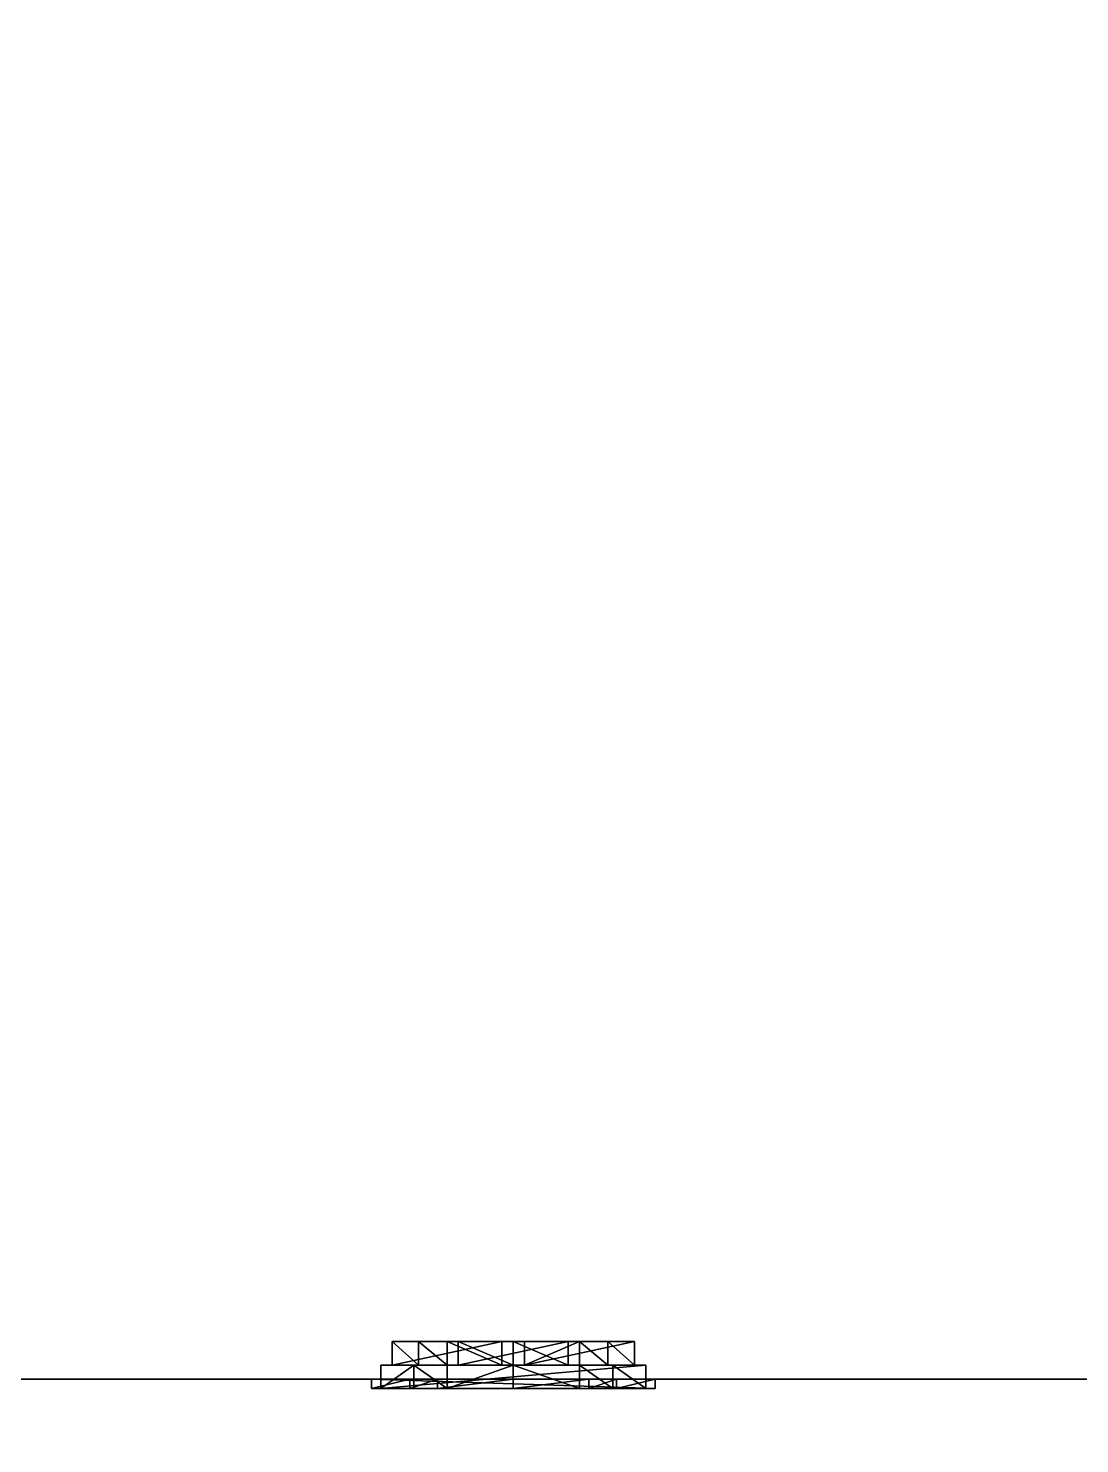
# Model space of a CAD drawing. Header units: metres. Extents: x -124 to 108, y 0 to 201.
# Drawn here: x 62.852 to 65.317, y 47.021 to 50.339 of the extents above; entities that cross this region are included whole.
import ezdxf

# ---------------------------------------------------------------- set-up
doc = ezdxf.new("R2010")
doc.units = ezdxf.units.M
doc.layers.get('0').update_dxf_attribs({"true_color": 0xff5454})

# ---------------------------------------------------------------- blocks, each defined once
blk = doc.blocks.new('window_i')
for p, q in [((0.3326, 1.5005, 0.0217), (0.1553, 1.3478, 0.0217)), ((0.3326, 1.5005), (0.1553, 1.3478)), ((0.5099, 1.3478, 0.0217), (0.3326, 1.5005, 0.0217)), ((0.5099, 1.3478), (0.3326, 1.5005)), ((0.3326, 1.5005), (0.3326, 1.5005, 0.0217)), ((0.1773, 1.3377, 0.0217), (0.3326, 1.4714, 0.0217)), ((0.1773, 1.3377, -0.0332), (0.3326, 1.4714, -0.0332)), ((0.3326, 1.4714, 0.0217), (0.4879, 1.3377, 0.0217)), ((0.3326, 1.4714, 0.0217), (0.3326, 1.4714, -0.0332)), ((0.3326, 1.4714, -0.0332), (0.4879, 1.3377, -0.0332)), ((0.3326, 1.4364, -0.0881), (0.2038, 1.3256, -0.0881)), ((0.3326, 1.4364, -0.0332), (0.2038, 1.3256, -0.0332)), ((0.4614, 1.3256, -0.0332), (0.3326, 1.4364, -0.0332)), ((0.3326, 1.4364, -0.0332), (0.3326, 1.4364, -0.0881)), ((0.4614, 1.3256, -0.0881), (0.3326, 1.4364, -0.0881)), ((0.1553, 1.3478, 0.0217), (0.1553, 1.1242, 0.0217)), ((0.1553, 1.3478), (0.1553, 1.1242)), ((0.1553, 1.3478), (0.1553, 1.3478, 0.0217)), ((0.1773, 1.3377, 0.0217), (0.1773, 1.1022, 0.0217)), ((0.1773, 1.3377, 0.0217), (0.1773, 1.3377, -0.0332)), ((0.1773, 1.3377, -0.0332), (0.1773, 1.1022, -0.0332)), ((0.4879, 1.1022, 0.0217), (0.4879, 1.3377, 0.0217)), ((0.4879, 1.3377, 0.0217), (0.4879, 1.3377, -0.0332)), ((0.4879, 1.1022, -0.0332), (0.4879, 1.3377, -0.0332)), ((0.5099, 1.1242, 0.0217), (0.5099, 1.3478, 0.0217)), ((0.5099, 1.1242), (0.5099, 1.3478)), ((0.5099, 1.3478), (0.5099, 1.3478, 0.0217)), ((0.2038, 1.3256, -0.0881), (0.2038, 1.1287, -0.0881)), ((0.2038, 1.3256, -0.0332), (0.2038, 1.1287, -0.0332)), ((0.2038, 1.3256, -0.0332), (0.2038, 1.3256, -0.0881)), ((0.4614, 1.3256, -0.0332), (0.4614, 1.3256, -0.0881)), ((0.4614, 1.1287, -0.0332), (0.4614, 1.3256, -0.0332)), ((0.4614, 1.1287, -0.0881), (0.4614, 1.3256, -0.0881)), ((0.2038, 1.1287, -0.0332), (0.4614, 1.1287, -0.0332)), ((0.2038, 1.1287, -0.0881), (0.4614, 1.1287, -0.0881)), ((0.2038, 1.1287, -0.0332), (0.2038, 1.1287, -0.0881)), ((0.4614, 1.1287, -0.0332), (0.4614, 1.1287, -0.0881)), ((0.0905, 1.1242), (0, 1.0337)), ((0.0905, 1.1242, 0.0217), (0, 1.0337, 0.0217)), ((0.0997, 1.1022, 0.0217), (0.022, 1.0246, 0.0217)), ((0.0997, 1.1022, -0.0332), (0.022, 1.0246, -0.0332)), ((0.0905, 1.1242), (0.0905, 1.1242, 0.0217)), ((0.1553, 1.1242), (0.0905, 1.1242)), ((0.1553, 1.1242, 0.0217), (0.0905, 1.1242, 0.0217)), ((0.1773, 1.1022, 0.0217), (0.0997, 1.1022, 0.0217)), ((0.1773, 1.1022, -0.0332), (0.0997, 1.1022, -0.0332)), ((0.0997, 1.1022, 0.0217), (0.0997, 1.1022, -0.0332)), ((0.1553, 1.1242), (0.1553, 1.1242, 0.0217)), ((0.1773, 1.1022, 0.0217), (0.1773, 1.1022, -0.0332)), ((0.5656, 1.1022, 0.0217), (0.4879, 1.1022, 0.0217)), ((0.4879, 1.1022, 0.0217), (0.4879, 1.1022, -0.0332)), ((0.5656, 1.1022, -0.0332), (0.4879, 1.1022, -0.0332)), ((0.5747, 1.1242, 0.0217), (0.5099, 1.1242, 0.0217)), ((0.5099, 1.1242), (0.5099, 1.1242, 0.0217)), ((0.5747, 1.1242), (0.5099, 1.1242)), ((0.5656, 1.1022, 0.0217), (0.6432, 1.0246, 0.0217)), ((0.5656, 1.1022, 0.0217), (0.5656, 1.1022, -0.0332)), ((0.5656, 1.1022, -0.0332), (0.6432, 1.0246, -0.0332)), ((0.6652, 1.0337, 0.0217), (0.5747, 1.1242, 0.0217)), ((0.5747, 1.1242), (0.5747, 1.1242, 0.0217)), ((0.6652, 1.0337), (0.5747, 1.1242)), ((0.1106, 1.0757, -0.0881), (0.0485, 1.0136, -0.0881)), ((0.1106, 1.0757, -0.0332), (0.0485, 1.0136, -0.0332)), ((0.1773, 1.0757, -0.0332), (0.1106, 1.0757, -0.0332)), ((0.1106, 1.0757, -0.0332), (0.1106, 1.0757, -0.0881)), ((0.1773, 1.0757, -0.0881), (0.1106, 1.0757, -0.0881)), ((0.1773, 1.0757, -0.0332), (0.1773, 1.0757, -0.0881)), ((0.3061, 1.0757, -0.0881), (0.1773, 1.0757, -0.0881)), ((0.3061, 1.0757, -0.0332), (0.1773, 1.0757, -0.0332)), ((0.3061, 0.1236, -0.0881), (0.3061, 1.0757, -0.0881)), ((0.3061, 1.0757, -0.0332), (0.3061, 1.0757, -0.0881)), ((0.3061, 0.1236, -0.0332), (0.3061, 1.0757, -0.0332)), ((0.3591, 1.0757, -0.0881), (0.3591, 0.1236, -0.0881)), ((0.3591, 1.0757, -0.0332), (0.3591, 1.0757, -0.0881)), ((0.4879, 1.0757, -0.0881), (0.3591, 1.0757, -0.0881)), ((0.4879, 1.0757, -0.0332), (0.3591, 1.0757, -0.0332)), ((0.5546, 1.0757, -0.0881), (0.4879, 1.0757, -0.0881)), ((0.4879, 1.0757, -0.0332), (0.4879, 1.0757, -0.0881)), ((0.5546, 1.0757, -0.0332), (0.4879, 1.0757, -0.0332)), ((0.6167, 1.0136, -0.0332), (0.5546, 1.0757, -0.0332)), ((0.5546, 1.0757, -0.0332), (0.5546, 1.0757, -0.0881)), ((0.6167, 1.0136, -0.0881), (0.5546, 1.0757, -0.0881)), ((0, 1.0337), (0, 1.0337, 0.0217)), ((0, 1.0337, 0.0217), (0, 0, 0.0217)), ((0, 1.0337), (0, 0)), ((0.6652, 0, 0.0217), (0.6652, 1.0337, 0.0217)), ((0.6652, 0), (0.6652, 1.0337)), ((0.6652, 1.0337), (0.6652, 1.0337, 0.0217)), ((0.022, 1.0246, 0.0217), (0.022, 0.0971, 0.0217)), ((0.022, 1.0246, 0.0217), (0.022, 1.0246, -0.0332)), ((0.022, 1.0246, -0.0332), (0.022, 0.0971, -0.0332)), ((0.0485, 1.0136, -0.0881), (0.0485, 0.1236, -0.0881)), ((0.0485, 1.0136, -0.0332), (0.0485, 1.0136, -0.0881)), ((0.0485, 1.0136, -0.0332), (0.0485, 0.1236, -0.0332)), ((0.6167, 1.0136, -0.0332), (0.6167, 1.0136, -0.0881)), ((0.6167, 0.1236, -0.0332), (0.6167, 1.0136, -0.0332)), ((0.6167, 0.1236, -0.0881), (0.6167, 1.0136, -0.0881)), ((0.6432, 0.0971, 0.0217), (0.6432, 1.0246, 0.0217)), ((0.6432, 1.0246, 0.0217), (0.6432, 1.0246, -0.0332)), ((0.6432, 0.0971, -0.0332), (0.6432, 1.0246, -0.0332)), ((0.0485, 0.1236, -0.0881), (0.3061, 0.1236, -0.0881)), ((0.0485, 0.1236, -0.0332), (0.3061, 0.1236, -0.0332)), ((0.0485, 0.1236, -0.0332), (0.0485, 0.1236, -0.0881)), ((0.3061, 0.1236, -0.0332), (0.3061, 0.1236, -0.0881)), ((0.3591, 0.1236, -0.0332), (0.3591, 0.1236, -0.0881)), ((0.3591, 0.1236, -0.0881), (0.6167, 0.1236, -0.0881)), ((0.3591, 0.1236, -0.0332), (0.6167, 0.1236, -0.0332)), ((0.6167, 0.1236, -0.0332), (0.6167, 0.1236, -0.0881)), ((0.022, 0.0971, 0.0217), (0.6432, 0.0971, 0.0217)), ((0.022, 0.0971, 0.0217), (0.022, 0.0971, -0.0332)), ((0.022, 0.0971, -0.0332), (0.6432, 0.0971, -0.0332)), ((0.6432, 0.0971, 0.0217), (0.6432, 0.0971, -0.0332)), ((0, 0, 0.0217), (0.6652, 0, 0.0217)), ((0, 0), (0, 0, 0.0217)), ((0, 0), (0.6652, 0)), ((0.6652, 0), (0.6652, 0, 0.0217))]:
    blk.add_line(p, q)
at = {"color": 29, "true_color": 0x423123}
blk.add_line((0.3591, 1.0757, -0.0332), (0.3591, 0.1236, -0.0332), dxfattribs=at)
at = {"color": 45, "true_color": 0xaa8f5f}
mesh = blk.add_polyface(dxfattribs=at)
corners = [(0, 0, 0.0217), (0.022, 0.0971, 0.0217), (0, 1.0337, 0.0217), (0.6652, 0, 0.0217), (0.6432, 0.0971, 0.0217), (0.6432, 1.0246, 0.0217), (0.4879, 1.1022, 0.0217), (0.5099, 1.1242, 0.0217), (0.4879, 1.3377, 0.0217), (0.5656, 1.1022, 0.0217), (0.5747, 1.1242, 0.0217), (0.6652, 1.0337, 0.0217), (0.022, 1.0246, 0.0217), (0.0905, 1.1242, 0.0217), (0.0997, 1.1022, 0.0217), (0.1553, 1.1242, 0.0217), (0.1773, 1.1022, 0.0217), (0.1553, 1.3478, 0.0217), (0.1773, 1.3377, 0.0217), (0.3326, 1.5005, 0.0217), (0.3326, 1.4714, 0.0217), (0.5099, 1.3478, 0.0217)]
mesh.append_faces([[corners[k] for k in face] for face in [(0, 1, 2), (1, 3, 4), (4, 3, 5), (6, 7, 8), (7, 9, 10), (10, 5, 11), (11, 5, 3), (2, 12, 13), (12, 2, 1), (13, 14, 15), (15, 16, 17), (17, 18, 19), (19, 8, 21), (21, 8, 7)]], dxfattribs={"vtx0": -1, "vtx1": -1, "color": 45})
mesh.append_faces([[corners[k] for k in face] for face in [(1, 0, 3), (7, 6, 9), (10, 9, 5), (13, 12, 14), (15, 14, 16), (17, 16, 18), (19, 18, 20), (19, 20, 8)]], dxfattribs={"vtx0": -1, "vtx2": -1, "color": 45})
mesh = blk.add_polyface(dxfattribs=at)
corners = [(0.1553, 1.3478, 0.0217), (0.3326, 1.5005), (0.1553, 1.3478), (0.3326, 1.5005, 0.0217)]
mesh.append_faces([[corners[k] for k in face] for face in [(0, 1, 2), (1, 0, 3)]], dxfattribs={"vtx0": -1, "color": 45})
mesh = blk.add_polyface(dxfattribs=at)
corners = [(0.3326, 1.5005, 0.0217), (0.5099, 1.3478), (0.3326, 1.5005), (0.5099, 1.3478, 0.0217)]
mesh.append_faces([[corners[k] for k in face] for face in [(0, 1, 2), (1, 0, 3)]], dxfattribs={"vtx0": -1, "color": 45})
at = {"color": 29, "true_color": 0x423123}
mesh = blk.add_polyface(dxfattribs=at)
corners = [(0.0485, 1.0136, -0.0332), (0.0997, 1.1022, -0.0332), (0.022, 1.0246, -0.0332), (0.1106, 1.0757, -0.0332), (0.1773, 1.1022, -0.0332), (0.1773, 1.0757, -0.0332), (0.3061, 1.0757, -0.0332), (0.2038, 1.1287, -0.0332), (0.1773, 1.3377, -0.0332), (0.4614, 1.1287, -0.0332), (0.3591, 1.0757, -0.0332), (0.3591, 0.1236, -0.0332), (0.4879, 1.0757, -0.0332), (0.4614, 1.3256, -0.0332), (0.022, 0.0971, -0.0332), (0.0485, 0.1236, -0.0332), (0.6432, 0.0971, -0.0332), (0.3061, 0.1236, -0.0332), (0.6167, 0.1236, -0.0332), (0.6167, 1.0136, -0.0332), (0.5546, 1.0757, -0.0332), (0.4879, 1.1022, -0.0332), (0.5656, 1.1022, -0.0332), (0.6432, 1.0246, -0.0332), (0.2038, 1.3256, -0.0332), (0.3326, 1.4714, -0.0332), (0.3326, 1.4364, -0.0332), (0.4879, 1.3377, -0.0332)]
mesh.append_faces([[corners[k] for k in face] for face in [(1, 3, 4), (4, 7, 8), (7, 6, 9), (10, 6, 11), (9, 12, 13), (14, 15, 2), (15, 16, 17), (17, 11, 6), (11, 16, 18), (18, 16, 19), (20, 21, 12), (21, 20, 22), (22, 19, 23), (23, 19, 16), (8, 24, 25), (24, 8, 7), (25, 13, 27), (27, 12, 21)]], dxfattribs={"vtx0": -1, "vtx1": -1, "color": 29})
mesh.append_faces([[corners[k] for k in face] for face in [(4, 6, 7), (9, 6, 10), (17, 16, 11), (27, 13, 12)]], dxfattribs={"vtx0": -1, "vtx1": -1, "vtx2": -1, "color": 29})
mesh.append_faces([[corners[k] for k in face] for face in [(0, 1, 2), (1, 0, 3), (4, 3, 5), (4, 5, 6), (9, 10, 12), (15, 14, 16), (2, 15, 0), (22, 20, 19), (25, 24, 26), (25, 26, 13)]], dxfattribs={"vtx0": -1, "vtx2": -1, "color": 29})
at = {"color": 45, "true_color": 0xaa8f5f}
mesh = blk.add_polyface(dxfattribs=at)
corners = [(0.3326, 1.4714, -0.0332), (0.1773, 1.3377, 0.0217), (0.1773, 1.3377, -0.0332), (0.3326, 1.4714, 0.0217)]
mesh.append_faces([[corners[k] for k in face] for face in [(0, 1, 2), (1, 0, 3)]], dxfattribs={"vtx0": -1, "color": 45})
mesh = blk.add_polyface(dxfattribs=at)
corners = [(0.4879, 1.3377, 0.0217), (0.3326, 1.4714, -0.0332), (0.4879, 1.3377, -0.0332), (0.3326, 1.4714, 0.0217)]
mesh.append_faces([[corners[k] for k in face] for face in [(0, 1, 2), (1, 0, 3)]], dxfattribs={"vtx0": -1, "color": 45})
at = {"color": 28, "true_color": 0x130f0a}
mesh = blk.add_polyface(dxfattribs=at)
corners = [(0.4614, 1.1287, -0.0881), (0.2038, 1.3256, -0.0881), (0.2038, 1.1287, -0.0881), (0.3326, 1.4364, -0.0881), (0.4614, 1.3256, -0.0881)]
mesh.append_faces([[corners[k] for k in face] for face in [(0, 1, 2), (3, 0, 4)]], dxfattribs={"vtx0": -1, "color": 28})
mesh.append_faces([[corners[k] for k in face] for face in [(1, 0, 3)]], dxfattribs={"vtx0": -1, "vtx1": -1, "color": 28})
at = {"color": 29, "true_color": 0x423123}
mesh = blk.add_polyface(dxfattribs=at)
corners = [(0.3326, 1.4364, -0.0332), (0.2038, 1.3256, -0.0881), (0.3326, 1.4364, -0.0881), (0.2038, 1.3256, -0.0332)]
mesh.append_faces([[corners[k] for k in face] for face in [(0, 1, 2), (1, 0, 3)]], dxfattribs={"vtx0": -1, "color": 29})
mesh = blk.add_polyface(dxfattribs=at)
corners = [(0.4614, 1.3256, -0.0332), (0.3326, 1.4364, -0.0881), (0.4614, 1.3256, -0.0881), (0.3326, 1.4364, -0.0332)]
mesh.append_faces([[corners[k] for k in face] for face in [(0, 1, 2), (1, 0, 3)]], dxfattribs={"vtx0": -1, "color": 29})
at = {"color": 45, "true_color": 0xaa8f5f}
mesh = blk.add_polyface(dxfattribs=at)
corners = [(0.1553, 1.3478, 0.0217), (0.1553, 1.1242), (0.1553, 1.1242, 0.0217), (0.1553, 1.3478)]
mesh.append_faces([[corners[k] for k in face] for face in [(0, 1, 2), (1, 0, 3)]], dxfattribs={"vtx0": -1, "color": 45})
mesh = blk.add_polyface(dxfattribs=at)
corners = [(0.1773, 1.3377, -0.0332), (0.1773, 1.1022, 0.0217), (0.1773, 1.1022, -0.0332), (0.1773, 1.3377, 0.0217)]
mesh.append_faces([[corners[k] for k in face] for face in [(0, 1, 2), (1, 0, 3)]], dxfattribs={"vtx0": -1, "color": 45})
mesh = blk.add_polyface(dxfattribs=at)
corners = [(0.4879, 1.3377, 0.0217), (0.4879, 1.1022, -0.0332), (0.4879, 1.1022, 0.0217), (0.4879, 1.3377, -0.0332)]
mesh.append_faces([[corners[k] for k in face] for face in [(0, 1, 2), (1, 0, 3)]], dxfattribs={"vtx0": -1, "color": 45})
mesh = blk.add_polyface(dxfattribs=at)
corners = [(0.5099, 1.3478), (0.5099, 1.1242, 0.0217), (0.5099, 1.1242), (0.5099, 1.3478, 0.0217)]
mesh.append_faces([[corners[k] for k in face] for face in [(0, 1, 2), (1, 0, 3)]], dxfattribs={"vtx0": -1, "color": 45})
at = {"color": 29, "true_color": 0x423123}
mesh = blk.add_polyface(dxfattribs=at)
corners = [(0.2038, 1.3256, -0.0881), (0.2038, 1.1287, -0.0332), (0.2038, 1.1287, -0.0881), (0.2038, 1.3256, -0.0332)]
mesh.append_faces([[corners[k] for k in face] for face in [(0, 1, 2), (1, 0, 3)]], dxfattribs={"vtx0": -1, "color": 29})
mesh = blk.add_polyface(dxfattribs=at)
corners = [(0.4614, 1.3256, -0.0332), (0.4614, 1.1287, -0.0881), (0.4614, 1.1287, -0.0332), (0.4614, 1.3256, -0.0881)]
mesh.append_faces([[corners[k] for k in face] for face in [(0, 1, 2), (1, 0, 3)]], dxfattribs={"vtx0": -1, "color": 29})
mesh = blk.add_polyface(dxfattribs=at)
corners = [(0.2038, 1.1287, -0.0332), (0.4614, 1.1287, -0.0881), (0.2038, 1.1287, -0.0881), (0.4614, 1.1287, -0.0332)]
mesh.append_faces([[corners[k] for k in face] for face in [(0, 1, 2), (1, 0, 3)]], dxfattribs={"vtx0": -1, "color": 29})
at = {"color": 45, "true_color": 0xaa8f5f}
mesh = blk.add_polyface(dxfattribs=at)
corners = [(0, 1.0337, 0.0217), (0.0905, 1.1242), (0, 1.0337), (0.0905, 1.1242, 0.0217)]
mesh.append_faces([[corners[k] for k in face] for face in [(0, 1, 2), (1, 0, 3)]], dxfattribs={"vtx0": -1, "color": 45})
mesh = blk.add_polyface(dxfattribs=at)
corners = [(0.0997, 1.1022, -0.0332), (0.022, 1.0246, 0.0217), (0.022, 1.0246, -0.0332), (0.0997, 1.1022, 0.0217)]
mesh.append_faces([[corners[k] for k in face] for face in [(0, 1, 2), (1, 0, 3)]], dxfattribs={"vtx0": -1, "color": 45})
mesh = blk.add_polyface(dxfattribs=at)
corners = [(0.0905, 1.1242, 0.0217), (0.1553, 1.1242), (0.0905, 1.1242), (0.1553, 1.1242, 0.0217)]
mesh.append_faces([[corners[k] for k in face] for face in [(0, 1, 2), (1, 0, 3)]], dxfattribs={"vtx0": -1, "color": 45})
mesh = blk.add_polyface(dxfattribs=at)
corners = [(0.1773, 1.1022, 0.0217), (0.0997, 1.1022, -0.0332), (0.1773, 1.1022, -0.0332), (0.0997, 1.1022, 0.0217)]
mesh.append_faces([[corners[k] for k in face] for face in [(0, 1, 2), (1, 0, 3)]], dxfattribs={"vtx0": -1, "color": 45})
mesh = blk.add_polyface(dxfattribs=at)
corners = [(0.5656, 1.1022, 0.0217), (0.4879, 1.1022, -0.0332), (0.5656, 1.1022, -0.0332), (0.4879, 1.1022, 0.0217)]
mesh.append_faces([[corners[k] for k in face] for face in [(0, 1, 2), (1, 0, 3)]], dxfattribs={"vtx0": -1, "color": 45})
mesh = blk.add_polyface(dxfattribs=at)
corners = [(0.5099, 1.1242, 0.0217), (0.5747, 1.1242), (0.5099, 1.1242), (0.5747, 1.1242, 0.0217)]
mesh.append_faces([[corners[k] for k in face] for face in [(0, 1, 2), (1, 0, 3)]], dxfattribs={"vtx0": -1, "color": 45})
mesh = blk.add_polyface(dxfattribs=at)
corners = [(0.6432, 1.0246, 0.0217), (0.5656, 1.1022, -0.0332), (0.6432, 1.0246, -0.0332), (0.5656, 1.1022, 0.0217)]
mesh.append_faces([[corners[k] for k in face] for face in [(0, 1, 2), (1, 0, 3)]], dxfattribs={"vtx0": -1, "color": 45})
mesh = blk.add_polyface(dxfattribs=at)
corners = [(0.5747, 1.1242, 0.0217), (0.6652, 1.0337), (0.5747, 1.1242), (0.6652, 1.0337, 0.0217)]
mesh.append_faces([[corners[k] for k in face] for face in [(0, 1, 2), (1, 0, 3)]], dxfattribs={"vtx0": -1, "color": 45})
at = {"color": 28, "true_color": 0x130f0a}
mesh = blk.add_polyface(dxfattribs=at)
corners = [(0.3061, 0.1236, -0.0881), (0.0485, 1.0136, -0.0881), (0.0485, 0.1236, -0.0881), (0.1106, 1.0757, -0.0881), (0.1773, 1.0757, -0.0881), (0.3061, 1.0757, -0.0881)]
mesh.append_faces([[corners[k] for k in face] for face in [(0, 1, 2), (4, 0, 5)]], dxfattribs={"vtx0": -1, "color": 28})
mesh.append_faces([[corners[k] for k in face] for face in [(1, 0, 3), (3, 0, 4)]], dxfattribs={"vtx0": -1, "vtx1": -1, "color": 28})
at = {"color": 29, "true_color": 0x423123}
mesh = blk.add_polyface(dxfattribs=at)
corners = [(0.1106, 1.0757, -0.0332), (0.0485, 1.0136, -0.0881), (0.1106, 1.0757, -0.0881), (0.0485, 1.0136, -0.0332)]
mesh.append_faces([[corners[k] for k in face] for face in [(0, 1, 2), (1, 0, 3)]], dxfattribs={"vtx0": -1, "color": 29})
mesh = blk.add_polyface(dxfattribs=at)
corners = [(0.1773, 1.0757, -0.0332), (0.1106, 1.0757, -0.0881), (0.1773, 1.0757, -0.0881), (0.1106, 1.0757, -0.0332)]
mesh.append_faces([[corners[k] for k in face] for face in [(0, 1, 2), (1, 0, 3)]], dxfattribs={"vtx0": -1, "color": 29})
mesh = blk.add_polyface(dxfattribs=at)
corners = [(0.3061, 1.0757, -0.0332), (0.1773, 1.0757, -0.0881), (0.3061, 1.0757, -0.0881), (0.1773, 1.0757, -0.0332)]
mesh.append_faces([[corners[k] for k in face] for face in [(0, 1, 2), (1, 0, 3)]], dxfattribs={"vtx0": -1, "color": 29})
mesh = blk.add_polyface(dxfattribs=at)
corners = [(0.3061, 1.0757, -0.0332), (0.3061, 0.1236, -0.0881), (0.3061, 0.1236, -0.0332), (0.3061, 1.0757, -0.0881)]
mesh.append_faces([[corners[k] for k in face] for face in [(0, 1, 2), (1, 0, 3)]], dxfattribs={"vtx0": -1, "color": 29})
mesh = blk.add_polyface(dxfattribs=at)
corners = [(0.3591, 1.0757, -0.0881), (0.3591, 0.1236, -0.0332), (0.3591, 0.1236, -0.0881), (0.3591, 1.0757, -0.0332)]
mesh.append_faces([[corners[k] for k in face] for face in [(0, 1, 2), (1, 0, 3)]], dxfattribs={"vtx0": -1, "color": 29})
at = {"color": 28, "true_color": 0x130f0a}
mesh = blk.add_polyface(dxfattribs=at)
corners = [(0.6167, 0.1236, -0.0881), (0.3591, 1.0757, -0.0881), (0.3591, 0.1236, -0.0881), (0.4879, 1.0757, -0.0881), (0.5546, 1.0757, -0.0881), (0.6167, 1.0136, -0.0881)]
mesh.append_faces([[corners[k] for k in face] for face in [(0, 1, 2), (4, 0, 5)]], dxfattribs={"vtx0": -1, "color": 28})
mesh.append_faces([[corners[k] for k in face] for face in [(1, 0, 3), (3, 0, 4)]], dxfattribs={"vtx0": -1, "vtx1": -1, "color": 28})
at = {"color": 29, "true_color": 0x423123}
mesh = blk.add_polyface(dxfattribs=at)
corners = [(0.4879, 1.0757, -0.0881), (0.3591, 1.0757, -0.0332), (0.3591, 1.0757, -0.0881), (0.4879, 1.0757, -0.0332)]
mesh.append_faces([[corners[k] for k in face] for face in [(0, 1, 2), (1, 0, 3)]], dxfattribs={"vtx0": -1, "color": 29})
mesh = blk.add_polyface(dxfattribs=at)
corners = [(0.5546, 1.0757, -0.0332), (0.4879, 1.0757, -0.0881), (0.5546, 1.0757, -0.0881), (0.4879, 1.0757, -0.0332)]
mesh.append_faces([[corners[k] for k in face] for face in [(0, 1, 2), (1, 0, 3)]], dxfattribs={"vtx0": -1, "color": 29})
mesh = blk.add_polyface(dxfattribs=at)
corners = [(0.6167, 1.0136, -0.0332), (0.5546, 1.0757, -0.0881), (0.6167, 1.0136, -0.0881), (0.5546, 1.0757, -0.0332)]
mesh.append_faces([[corners[k] for k in face] for face in [(0, 1, 2), (1, 0, 3)]], dxfattribs={"vtx0": -1, "color": 29})
at = {"color": 45, "true_color": 0xaa8f5f}
mesh = blk.add_polyface(dxfattribs=at)
corners = [(0, 1.0337, 0.0217), (0, 0), (0, 0, 0.0217), (0, 1.0337)]
mesh.append_faces([[corners[k] for k in face] for face in [(0, 1, 2), (1, 0, 3)]], dxfattribs={"vtx0": -1, "color": 45})
mesh = blk.add_polyface(dxfattribs=at)
corners = [(0.6652, 1.0337), (0.6652, 0, 0.0217), (0.6652, 0), (0.6652, 1.0337, 0.0217)]
mesh.append_faces([[corners[k] for k in face] for face in [(0, 1, 2), (1, 0, 3)]], dxfattribs={"vtx0": -1, "color": 45})
mesh = blk.add_polyface(dxfattribs=at)
corners = [(0.022, 1.0246, -0.0332), (0.022, 0.0971, 0.0217), (0.022, 0.0971, -0.0332), (0.022, 1.0246, 0.0217)]
mesh.append_faces([[corners[k] for k in face] for face in [(0, 1, 2), (1, 0, 3)]], dxfattribs={"vtx0": -1, "color": 45})
at = {"color": 29, "true_color": 0x423123}
mesh = blk.add_polyface(dxfattribs=at)
corners = [(0.0485, 1.0136, -0.0881), (0.0485, 0.1236, -0.0332), (0.0485, 0.1236, -0.0881), (0.0485, 1.0136, -0.0332)]
mesh.append_faces([[corners[k] for k in face] for face in [(0, 1, 2), (1, 0, 3)]], dxfattribs={"vtx0": -1, "color": 29})
mesh = blk.add_polyface(dxfattribs=at)
corners = [(0.6167, 1.0136, -0.0332), (0.6167, 0.1236, -0.0881), (0.6167, 0.1236, -0.0332), (0.6167, 1.0136, -0.0881)]
mesh.append_faces([[corners[k] for k in face] for face in [(0, 1, 2), (1, 0, 3)]], dxfattribs={"vtx0": -1, "color": 29})
at = {"color": 45, "true_color": 0xaa8f5f}
mesh = blk.add_polyface(dxfattribs=at)
corners = [(0.6432, 1.0246, 0.0217), (0.6432, 0.0971, -0.0332), (0.6432, 0.0971, 0.0217), (0.6432, 1.0246, -0.0332)]
mesh.append_faces([[corners[k] for k in face] for face in [(0, 1, 2), (1, 0, 3)]], dxfattribs={"vtx0": -1, "color": 45})
at = {"color": 29, "true_color": 0x423123}
mesh = blk.add_polyface(dxfattribs=at)
corners = [(0.0485, 0.1236, -0.0332), (0.3061, 0.1236, -0.0881), (0.0485, 0.1236, -0.0881), (0.3061, 0.1236, -0.0332)]
mesh.append_faces([[corners[k] for k in face] for face in [(0, 1, 2), (1, 0, 3)]], dxfattribs={"vtx0": -1, "color": 29})
mesh = blk.add_polyface(dxfattribs=at)
corners = [(0.3591, 0.1236, -0.0332), (0.6167, 0.1236, -0.0881), (0.3591, 0.1236, -0.0881), (0.6167, 0.1236, -0.0332)]
mesh.append_faces([[corners[k] for k in face] for face in [(0, 1, 2), (1, 0, 3)]], dxfattribs={"vtx0": -1, "color": 29})
at = {"color": 45, "true_color": 0xaa8f5f}
mesh = blk.add_polyface(dxfattribs=at)
corners = [(0.022, 0.0971, 0.0217), (0.6432, 0.0971, -0.0332), (0.022, 0.0971, -0.0332), (0.6432, 0.0971, 0.0217)]
mesh.append_faces([[corners[k] for k in face] for face in [(0, 1, 2), (1, 0, 3)]], dxfattribs={"vtx0": -1, "color": 45})
mesh = blk.add_polyface(dxfattribs=at)
corners = [(0.6652, 0, 0.0217), (0, 0), (0.6652, 0), (0, 0, 0.0217)]
mesh.append_faces([[corners[k] for k in face] for face in [(0, 1, 2), (1, 0, 3)]], dxfattribs={"vtx0": -1, "color": 45})
blk = doc.blocks.new('Component_1')
for p, q in [((71.2137, 47.1726), (35.9315, 47.1726)), ((71.2137, 47.1726, 13.2509), (35.9315, 47.1726, 13.2509))]:
    blk.add_line(p, q)
at = {"extrusion": (0, -1, 0)}
blk.add_blockref('window_i', (63.6563, 11.2717, -47.1726), dxfattribs=at)
mesh = blk.add_polyface()
corners = [(98.8638, 30.9094), (89.7246, 8.9741), (87.5479, 30.9094), (96.8166, 14.0938), (98.4961, 14.0938), (98.4961, 12.4142), (96.8166, 12.4142), (101.2657, 8.9741), (98.8638, 23.1046), (101.2657, 23.1046), (-20.4883, 200.884), (-36.2436, 166.56), (-36.2436, 200.884), (-62.7983, 120.0462), (-62.7983, 166.56), (-62.7983, 96.8369), (-62.7983, 69.0721), (28.0829, 69.0721), (-20.4883, 166.56), (4.4317, 132.3), (4.4317, 166.56), (28.0829, 132.3), (28.0829, 88.4306), (52.9352, 88.4306), (28.0829, 66.4607), (35.9315, 66.4607), (35.9315, 59.9298), (58.5118, 70.2663), (71.2137, 59.9298), (58.5118, 82.925), (78.994, 70.2663), (71.2137, 47.1726), (86.7108, 98.9359), (52.9352, 98.9359), (78.994, 82.925), (35.9315, 45.5423), (35.9315, 47.1726), (35.9315, 32.3853), (35.9315, 12.8996), (56.2283, 30.6197), (71.0143, 30.6197), (71.0143, 7.874), (89.7246, 7.874), (86.7108, 60.8021), (87.5479, 60.8021), (29.1243, 8.345), (29.1243, 12.8996), (56.2283, 8.345), (30.8642, 32.3853), (30.8642, 45.5423), (-93.4757, 160.2962), (-109.8283, 96.8369), (-109.8283, 160.2962), (-93.4757, 120.0462)]
mesh.append_faces([[corners[k] for k in face] for face in [(7, 8, 9), (10, 11, 12), (11, 13, 14), (19, 18, 20), (32, 23, 33), (31, 35, 36), (2, 43, 44), (38, 45, 46), (35, 48, 49), (50, 51, 52)]], dxfattribs={"vtx0": -1})
mesh.append_faces([[corners[k] for k in face] for face in [(0, 1, 2), (3, 0, 4), (4, 0, 5), (1, 6, 7), (6, 1, 3), (8, 5, 0), (15, 11, 16), (16, 11, 17), (18, 11, 10), (17, 23, 24), (24, 23, 25), (25, 23, 26), (26, 27, 28), (27, 23, 29), (28, 30, 31), (29, 32, 34), (34, 32, 30), (37, 31, 38), (39, 31, 40), (40, 31, 41), (41, 31, 42), (43, 30, 32), (42, 2, 1), (45, 38, 47), (47, 38, 39), (48, 35, 37), (51, 53, 15)]], dxfattribs={"vtx0": -1, "vtx1": -1})
mesh.append_faces([[corners[k] for k in face] for face in [(1, 0, 3), (7, 5, 8), (13, 11, 15), (17, 11, 18), (17, 18, 19), (26, 23, 27), (23, 32, 29), (35, 31, 37), (38, 31, 39), (42, 31, 30), (42, 30, 2), (2, 30, 43)]], dxfattribs={"vtx0": -1, "vtx1": -1, "vtx2": -1})
mesh.append_faces([[corners[k] for k in face] for face in [(7, 6, 5), (17, 19, 21), (17, 21, 22), (17, 22, 23), (28, 27, 30), (51, 50, 53), (15, 53, 13)]], dxfattribs={"vtx0": -1, "vtx2": -1})
mesh = blk.add_polyface()
corners = [(71.2137, 59.9298, 13.2509), (35.9315, 47.1726, 13.2509), (35.9315, 59.9298, 13.2509), (71.2137, 47.1726, 13.2509), (34.2011, 45.5423, 13.2509), (34.2011, 59.9298, 13.2509), (35.9315, 45.5423, 13.2509)]
mesh.append_faces([[corners[k] for k in face] for face in [(1, 0, 3), (2, 4, 5)]], dxfattribs={"vtx0": -1})
mesh.append_faces([[corners[k] for k in face] for face in [(0, 1, 2), (4, 2, 6), (6, 2, 1)]], dxfattribs={"vtx0": -1, "vtx1": -1})
mesh = blk.add_polyface()
corners = [(71.2137, 59.9298), (35.9315, 47.1726), (35.9315, 59.9298), (71.2137, 47.1726)]
mesh.append_faces([[corners[k] for k in face] for face in [(0, 1, 2), (1, 0, 3)]], dxfattribs={"vtx0": -1})
mesh = blk.add_polyface()
corners = [(69.6857, 47.1726, 11.9879), (69.7064, 47.1726, 11.5307), (69.6857, 47.1726, 11.5307), (64.3215, 47.1726, 12.3054), (69.3825, 47.1726, 11.4609), (64.3215, 47.1726, 11.2717), (69.3825, 47.1726, 11.5307), (69.4032, 47.1726, 11.5307), (69.4032, 47.1726, 11.9879), (64.1663, 47.1726, 12.6195), (64.231, 47.1726, 12.396), (64.1663, 47.1726, 12.396), (35.9315, 47.1726, 13.2509), (53.5726, 47.1726), (35.9315, 47.1726), (53.5726, 47.1726, 2.2928), (54.5453, 47.1726, 2.2928), (65.4493, 47.1726, 2.2928), (66.422, 47.1726, 2.2928), (63.6563, 47.1726, 11.2717), (63.6563, 47.1726, 12.3054), (63.7469, 47.1726, 12.396), (63.8116, 47.1726, 12.396), (63.8116, 47.1726, 12.6195), (63.9889, 47.1726, 12.7722), (71.2137, 47.1726), (66.422, 47.1726), (71.2137, 47.1726, 13.2509), (69.7064, 47.1726, 11.4609), (65.4493, 47.1726), (54.5453, 47.1726)]
mesh.append_faces([[corners[k] for k in face] for face in [(0, 1, 2), (9, 10, 11), (12, 13, 14), (18, 25, 26), (16, 29, 30)]], dxfattribs={"vtx0": -1})
mesh.append_faces([[corners[k] for k in face] for face in [(3, 4, 5), (4, 3, 6), (6, 3, 7), (7, 3, 8), (8, 3, 0), (13, 12, 15), (15, 12, 16), (17, 12, 18), (19, 12, 20), (20, 12, 21), (21, 12, 22), (22, 12, 23), (23, 12, 24), (25, 18, 27), (5, 18, 19), (28, 5, 4), (27, 24, 12), (29, 16, 17)]], dxfattribs={"vtx0": -1, "vtx1": -1})
mesh.append_faces([[corners[k] for k in face] for face in [(16, 12, 17), (18, 12, 19), (27, 18, 28), (28, 18, 5), (27, 1, 0), (27, 0, 3), (27, 10, 9)]], dxfattribs={"vtx0": -1, "vtx1": -1, "vtx2": -1})
mesh.append_faces([[corners[k] for k in face] for face in [(27, 28, 1), (27, 3, 10), (27, 9, 24)]], dxfattribs={"vtx0": -1, "vtx2": -1})

msp = doc.modelspace()

# ---------------------------------------------------------------- block references
msp.add_blockref('Component_1', (0, 0))

doc.saveas('drawing.dxf')
